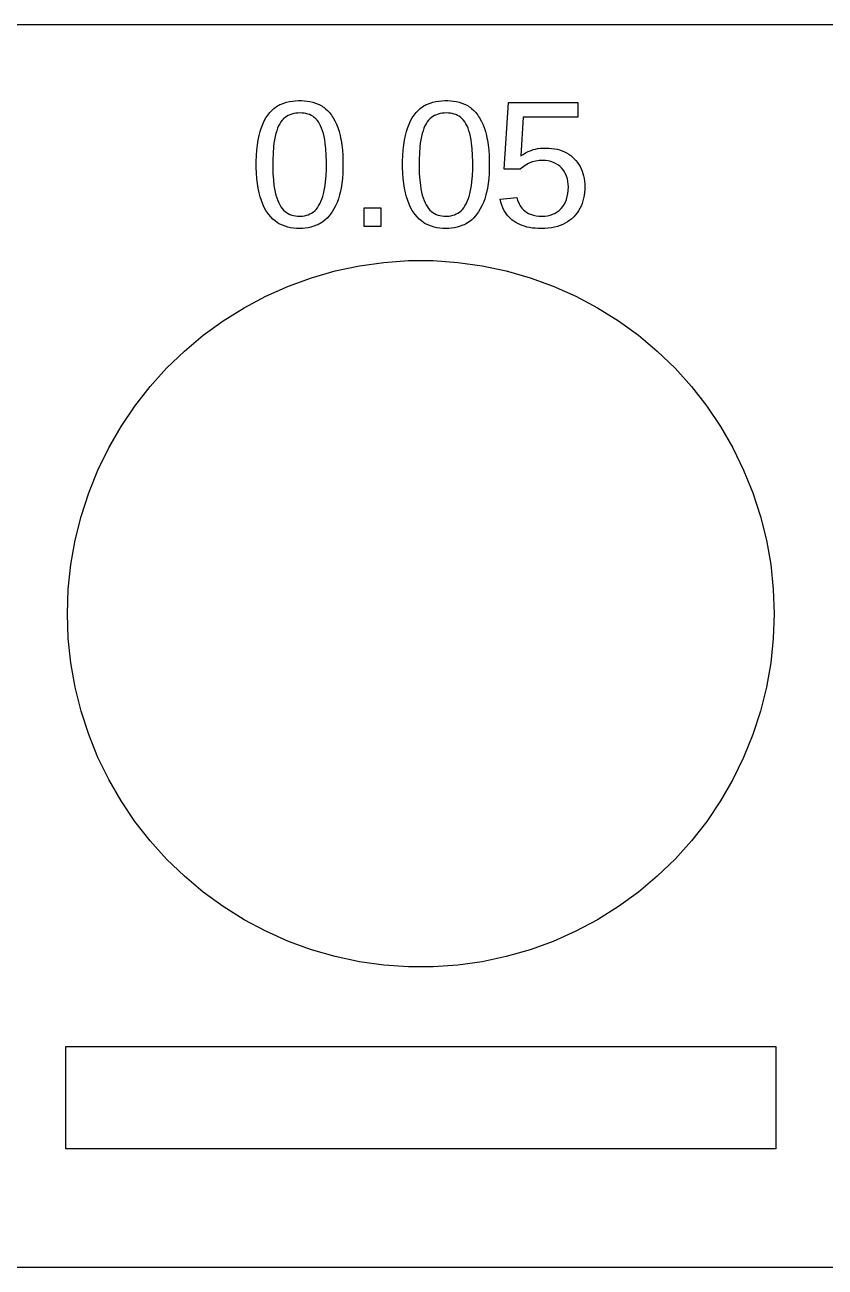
# Model space of a CAD drawing. Header units: metres. Extents: x -124 to 157, y -19 to 19.
# Drawn here: x -71.67 to -46.87, y -19.25 to 19.25 of the extents above; entities that cross this region are included whole.
import ezdxf

# ---------------------------------------------------------------- set-up
doc = ezdxf.new("R2010")
doc.units = ezdxf.units.M

msp = doc.modelspace()

# ---------------------------------------------------------------- linework, layer by layer
for p, q in [((156.76, 19.25), (-123.76, 19.25)), ((-64.0824, 16.53), (-64.0184, 16.5984)), ((-64.0184, 16.5984), (-63.985, 16.6298)), ((-63.985, 16.6298), (-63.9507, 16.6592)), ((-63.9507, 16.6592), (-63.9155, 16.6867)), ((-63.9155, 16.6867), (-63.8793, 16.7124)), ((-63.8793, 16.7124), (-63.8423, 16.7361)), ((-63.8423, 16.7361), (-63.8044, 16.7579)), ((-63.8044, 16.7579), (-63.7655, 16.7778)), ((-63.7655, 16.7778), (-63.7257, 16.7959)), ((-63.7257, 16.7959), (-63.6433, 16.8267)), ((-63.6433, 16.8267), (-63.5583, 16.8522)), ((-63.5583, 16.8522), (-63.4708, 16.8727)), ((-63.4708, 16.8727), (-63.381, 16.888)), ((-63.381, 16.888), (-63.2888, 16.8982)), ((-63.2888, 16.8982), (-63.1942, 16.9034)), ((-63.1942, 16.9034), (-63.1001, 16.9034)), ((-63.1001, 16.9034), (-63.0096, 16.8982)), ((-63.0096, 16.8982), (-62.9211, 16.888)), ((-62.9211, 16.888), (-62.8344, 16.8727)), ((-62.8344, 16.8727), (-62.7496, 16.8522)), ((-62.7496, 16.8522), (-62.6667, 16.8267)), ((-62.6667, 16.8267), (-62.5859, 16.7959)), ((-62.5859, 16.7959), (-62.5467, 16.7778)), ((-62.5467, 16.7778), (-62.5083, 16.7579)), ((-62.5083, 16.7579), (-62.4709, 16.7361)), ((-62.4709, 16.7361), (-62.4342, 16.7124)), ((-62.4342, 16.7124), (-62.3985, 16.6867)), ((-62.3985, 16.6867), (-62.3636, 16.6592)), ((-62.3636, 16.6592), (-62.2964, 16.5984)), ((-62.2964, 16.5984), (-62.2326, 16.53)), ((-59.5472, 16.53), (-59.4832, 16.5984)), ((-59.4832, 16.5984), (-59.4498, 16.6298)), ((-59.4498, 16.6298), (-59.4155, 16.6592)), ((-59.4155, 16.6592), (-59.3803, 16.6867)), ((-59.3803, 16.6867), (-59.3442, 16.7124)), ((-59.3442, 16.7124), (-59.3072, 16.7361)), ((-59.3072, 16.7361), (-59.2692, 16.7579)), ((-59.2692, 16.7579), (-59.2303, 16.7778)), ((-59.2303, 16.7778), (-59.1906, 16.7959)), ((-59.1906, 16.7959), (-59.1082, 16.8267)), ((-59.1082, 16.8267), (-59.0231, 16.8522)), ((-59.0231, 16.8522), (-58.9357, 16.8727)), ((-58.9357, 16.8727), (-58.8459, 16.888)), ((-58.8459, 16.888), (-58.7536, 16.8982)), ((-58.7536, 16.8982), (-58.659, 16.9034)), ((-58.659, 16.9034), (-58.5649, 16.9034)), ((-58.5649, 16.9034), (-58.4745, 16.8982)), ((-58.4745, 16.8982), (-58.3859, 16.888)), ((-58.3859, 16.888), (-58.2992, 16.8727)), ((-58.2992, 16.8727), (-58.2145, 16.8522)), ((-58.2145, 16.8522), (-58.1316, 16.8267)), ((-58.1316, 16.8267), (-58.0508, 16.7959)), ((-58.0508, 16.7959), (-58.0116, 16.7778)), ((-58.0116, 16.7778), (-57.9732, 16.7579)), ((-57.9732, 16.7579), (-57.9357, 16.7361)), ((-57.9357, 16.7361), (-57.8991, 16.7124)), ((-57.8991, 16.7124), (-57.8633, 16.6867)), ((-57.8633, 16.6867), (-57.8284, 16.6592)), ((-57.8284, 16.6592), (-57.7612, 16.5984)), ((-57.7612, 16.5984), (-57.6974, 16.53)), ((-56.8124, 14.773), (-56.6844, 16.84)), ((-56.6844, 16.84), (-54.5354, 16.84)), ((-54.5354, 16.84), (-54.5354, 16.392)), ((-64.3406, 16.0653), (-64.2976, 16.1754)), ((-64.2976, 16.1754), (-64.2503, 16.2769)), ((-64.2503, 16.2769), (-64.1986, 16.3698)), ((-64.1986, 16.3698), (-64.1711, 16.413)), ((-64.1711, 16.413), (-64.1426, 16.4541)), ((-64.1426, 16.4541), (-64.0824, 16.53)), ((-63.773, 16.181), (-63.8072, 16.1162)), ((-63.7356, 16.2393), (-63.773, 16.181)), ((-63.6955, 16.2918), (-63.7356, 16.2393)), ((-63.6527, 16.3382), (-63.6955, 16.2918)), ((-63.6072, 16.3788), (-63.6527, 16.3382)), ((-63.5589, 16.4134), (-63.6072, 16.3788)), ((-63.508, 16.442), (-63.5589, 16.4134)), ((-63.4543, 16.4658), (-63.508, 16.442)), ((-63.3979, 16.4853), (-63.4543, 16.4658)), ((-63.3387, 16.5005), (-63.3979, 16.4853)), ((-63.2769, 16.5113), (-63.3387, 16.5005)), ((-63.2123, 16.5178), (-63.2769, 16.5113)), ((-63.145, 16.52), (-63.2123, 16.5178)), ((-63.0811, 16.5179), (-63.145, 16.52)), ((-63.0196, 16.5116), (-63.0811, 16.5179)), ((-62.9605, 16.501), (-63.0196, 16.5116)), ((-62.9036, 16.4862), (-62.9605, 16.501)), ((-62.8492, 16.4672), (-62.9036, 16.4862)), ((-62.797, 16.444), (-62.8492, 16.4672)), ((-62.7473, 16.4157), (-62.797, 16.444)), ((-62.7002, 16.3813), (-62.7473, 16.4157)), ((-62.6557, 16.341), (-62.7002, 16.3813)), ((-62.6139, 16.2947), (-62.6557, 16.341)), ((-62.5746, 16.2423), (-62.6139, 16.2947)), ((-62.538, 16.184), (-62.5746, 16.2423)), ((-62.5041, 16.1192), (-62.538, 16.184)), ((-62.2326, 16.53), (-62.1723, 16.4541)), ((-62.1723, 16.4541), (-62.1438, 16.413)), ((-62.1438, 16.413), (-62.1163, 16.3698)), ((-62.1163, 16.3698), (-62.0645, 16.2769)), ((-62.0645, 16.2769), (-62.017, 16.1754)), ((-62.017, 16.1754), (-61.9738, 16.0653)), ((-59.8055, 16.0653), (-59.7625, 16.1754)), ((-59.7625, 16.1754), (-59.7151, 16.2769)), ((-59.7151, 16.2769), (-59.6635, 16.3698)), ((-59.6635, 16.3698), (-59.636, 16.413)), ((-59.636, 16.413), (-59.6075, 16.4541)), ((-59.6075, 16.4541), (-59.5472, 16.53)), ((-59.2378, 16.181), (-59.272, 16.1162)), ((-59.2005, 16.2393), (-59.2378, 16.181)), ((-59.1604, 16.2918), (-59.2005, 16.2393)), ((-59.1176, 16.3382), (-59.1604, 16.2918)), ((-59.0721, 16.3788), (-59.1176, 16.3382)), ((-59.0238, 16.4134), (-59.0721, 16.3788)), ((-58.9728, 16.442), (-59.0238, 16.4134)), ((-58.9191, 16.4658), (-58.9728, 16.442)), ((-58.8627, 16.4853), (-58.9191, 16.4658)), ((-58.8036, 16.5005), (-58.8627, 16.4853)), ((-58.7417, 16.5113), (-58.8036, 16.5005)), ((-58.6771, 16.5178), (-58.7417, 16.5113)), ((-58.6098, 16.52), (-58.6771, 16.5178)), ((-58.546, 16.5179), (-58.6098, 16.52)), ((-58.4845, 16.5116), (-58.546, 16.5179)), ((-58.4253, 16.501), (-58.4845, 16.5116)), ((-58.3685, 16.4862), (-58.4253, 16.501)), ((-58.314, 16.4672), (-58.3685, 16.4862)), ((-58.2618, 16.444), (-58.314, 16.4672)), ((-58.2121, 16.4157), (-58.2618, 16.444)), ((-58.1651, 16.3813), (-58.2121, 16.4157)), ((-58.1206, 16.341), (-58.1651, 16.3813)), ((-58.0787, 16.2947), (-58.1206, 16.341)), ((-58.0395, 16.2423), (-58.0787, 16.2947)), ((-58.0028, 16.184), (-58.0395, 16.2423)), ((-57.9689, 16.1192), (-58.0028, 16.184)), ((-57.6974, 16.53), (-57.6372, 16.4541)), ((-57.6372, 16.4541), (-57.6086, 16.413)), ((-57.6086, 16.413), (-57.5811, 16.3698)), ((-57.5811, 16.3698), (-57.5294, 16.2769)), ((-57.5294, 16.2769), (-57.4819, 16.1754)), ((-57.4819, 16.1754), (-57.4386, 16.0653)), ((-56.2274, 16.392), (-56.3004, 15.187)), ((-54.5354, 16.392), (-56.2274, 16.392)), ((-64.442, 15.6809), (-64.4134, 15.8191)), ((-64.4134, 15.8191), (-64.3793, 15.9466)), ((-64.3793, 15.9466), (-64.3406, 16.0653)), ((-63.9145, 15.7882), (-63.934, 15.689)), ((-63.8921, 15.8806), (-63.9145, 15.7882)), ((-63.8667, 15.966), (-63.8921, 15.8806)), ((-63.8384, 16.0445), (-63.8667, 15.966)), ((-63.8072, 16.1162), (-63.8384, 16.0445)), ((-62.4731, 16.0474), (-62.5041, 16.1192)), ((-62.445, 15.9688), (-62.4731, 16.0474)), ((-62.4198, 15.8831), (-62.445, 15.9688)), ((-62.3974, 15.7905), (-62.4198, 15.8831)), ((-62.378, 15.691), (-62.3974, 15.7905)), ((-61.9738, 16.0653), (-61.9348, 15.9466)), ((-61.9348, 15.9466), (-61.9002, 15.8191)), ((-61.9002, 15.8191), (-61.8849, 15.7514)), ((-59.9069, 15.6809), (-59.8783, 15.8191)), ((-59.8783, 15.8191), (-59.8441, 15.9466)), ((-59.8441, 15.9466), (-59.8055, 16.0653)), ((-59.3794, 15.7882), (-59.3988, 15.689)), ((-59.3569, 15.8806), (-59.3794, 15.7882)), ((-59.3316, 15.966), (-59.3569, 15.8806)), ((-59.3033, 16.0445), (-59.3316, 15.966)), ((-59.272, 16.1162), (-59.3033, 16.0445)), ((-57.9379, 16.0474), (-57.9689, 16.1192)), ((-57.9098, 15.9688), (-57.9379, 16.0474)), ((-57.8846, 15.8831), (-57.9098, 15.9688)), ((-57.8623, 15.7905), (-57.8846, 15.8831)), ((-57.8428, 15.691), (-57.8623, 15.7905)), ((-57.4386, 16.0653), (-57.3997, 15.9466)), ((-57.3997, 15.9466), (-57.3651, 15.8191)), ((-57.3651, 15.8191), (-57.3497, 15.7514)), ((-64.4821, 15.3708), (-64.4649, 15.5314)), ((-64.4649, 15.5314), (-64.442, 15.6809)), ((-63.964, 15.4666), (-63.9786, 15.2773)), ((-63.9505, 15.582), (-63.964, 15.4666)), ((-63.934, 15.689), (-63.9505, 15.582)), ((-62.3615, 15.584), (-62.378, 15.691)), ((-62.3423, 15.4072), (-62.3615, 15.584)), ((-62.33, 15.211), (-62.3423, 15.4072)), ((-61.8849, 15.7514), (-61.871, 15.6809)), ((-61.871, 15.6809), (-61.8477, 15.5314)), ((-61.8477, 15.5314), (-61.8302, 15.3708)), ((-59.9469, 15.3708), (-59.9298, 15.5314)), ((-59.9298, 15.5314), (-59.9069, 15.6809)), ((-59.4288, 15.4666), (-59.4435, 15.2773)), ((-59.4153, 15.582), (-59.4288, 15.4666)), ((-59.3988, 15.689), (-59.4153, 15.582)), ((-57.8263, 15.584), (-57.8428, 15.691)), ((-57.8072, 15.4072), (-57.8263, 15.584)), ((-57.7948, 15.211), (-57.8072, 15.4072)), ((-57.3497, 15.7514), (-57.3359, 15.6809)), ((-57.3359, 15.6809), (-57.3126, 15.5314)), ((-57.3126, 15.5314), (-57.2951, 15.3708)), ((-55.9155, 15.382), (-55.8455, 15.4)), ((-55.8455, 15.4), (-55.7717, 15.414)), ((-55.7717, 15.414), (-55.6939, 15.424)), ((-55.6939, 15.424), (-55.6121, 15.43)), ((-55.6121, 15.43), (-55.5264, 15.432)), ((-55.5264, 15.432), (-55.435, 15.4296)), ((-55.435, 15.4296), (-55.3466, 15.4223)), ((-55.3466, 15.4223), (-55.2614, 15.4102)), ((-55.2614, 15.4102), (-55.1793, 15.3933)), ((-64.4993, 15.0158), (-64.4935, 15.1989)), ((-64.4993, 14.8282), (-64.4993, 15.0158)), ((-64.4935, 15.1989), (-64.4821, 15.3708)), ((-63.9865, 15.0687), (-63.9876, 14.8453)), ((-63.9786, 15.2773), (-63.9865, 15.0687)), ((-62.3244, 14.9952), (-62.33, 15.211)), ((-61.8302, 15.3708), (-61.8185, 15.1989)), ((-61.8185, 15.1989), (-61.8127, 15.0158)), ((-61.8127, 15.0158), (-61.8127, 14.8286)), ((-59.9641, 15.0158), (-59.9584, 15.1989)), ((-59.9641, 14.8282), (-59.9641, 15.0158)), ((-59.9584, 15.1989), (-59.9469, 15.3708)), ((-59.4513, 15.0687), (-59.4524, 14.8453)), ((-59.4435, 15.2773), (-59.4513, 15.0687)), ((-57.7892, 14.9952), (-57.7948, 15.211)), ((-57.2951, 15.3708), (-57.2834, 15.1989)), ((-57.2834, 15.1989), (-57.2776, 15.0158)), ((-57.2776, 15.0158), (-57.2776, 14.8286)), ((-56.3004, 15.187), (-56.2325, 15.2357)), ((-56.2325, 15.2357), (-56.1567, 15.2807)), ((-56.1567, 15.2807), (-56.073, 15.3222)), ((-56.073, 15.3222), (-55.9814, 15.36)), ((-55.9814, 15.36), (-55.9155, 15.382)), ((-55.8336, 15.0295), (-55.9469, 15)), ((-55.7276, 15.0442), (-55.8336, 15.0295)), ((-55.6324, 15.048), (-55.7276, 15.0442)), ((-55.54, 15.0442), (-55.6324, 15.048)), ((-55.4527, 15.0327), (-55.54, 15.0442)), ((-55.3705, 15.0137), (-55.4527, 15.0327)), ((-55.1793, 15.3933), (-55.1003, 15.3716)), ((-55.1003, 15.3716), (-55.0244, 15.345)), ((-55.0244, 15.345), (-54.9516, 15.314)), ((-54.9516, 15.314), (-54.8825, 15.279)), ((-54.8825, 15.279), (-54.8172, 15.24)), ((-54.8172, 15.24), (-54.7555, 15.197)), ((-54.7555, 15.197), (-54.6976, 15.15)), ((-54.6976, 15.15), (-54.6434, 15.099)), ((-54.6434, 15.099), (-54.5931, 15.0443)), ((-54.5931, 15.0443), (-54.5468, 14.9862)), ((-64.4935, 14.6522), (-64.4993, 14.8282)), ((-64.4821, 14.4861), (-64.4935, 14.6522)), ((-63.9876, 14.8453), (-63.9819, 14.636)), ((-63.9819, 14.636), (-63.9693, 14.4443)), ((-62.3342, 14.5701), (-62.3256, 14.7736)), ((-62.3256, 14.7736), (-62.3244, 14.9952)), ((-61.8186, 14.6531), (-61.8304, 14.4874)), ((-61.8127, 14.8286), (-61.8186, 14.6531)), ((-59.9584, 14.6522), (-59.9641, 14.8282)), ((-59.9469, 14.4861), (-59.9584, 14.6522)), ((-59.4524, 14.8453), (-59.4467, 14.636)), ((-59.4467, 14.636), (-59.4341, 14.4443)), ((-57.7991, 14.5701), (-57.7905, 14.7736)), ((-57.7905, 14.7736), (-57.7892, 14.9952)), ((-57.2835, 14.6531), (-57.2952, 14.4874)), ((-57.2776, 14.8286), (-57.2835, 14.6531)), ((-56.3224, 14.773), (-56.8124, 14.773)), ((-56.1686, 14.8936), (-56.3224, 14.773)), ((-56.0647, 14.953), (-56.1686, 14.8936)), ((-55.9469, 15), (-56.0647, 14.953)), ((-55.2934, 14.987), (-55.3705, 15.0137)), ((-55.2219, 14.9535), (-55.2934, 14.987)), ((-55.1562, 14.914), (-55.2219, 14.9535)), ((-55.0964, 14.8685), (-55.1562, 14.914)), ((-55.0424, 14.817), (-55.0964, 14.8685)), ((-54.9939, 14.7599), (-55.0424, 14.817)), ((-54.9514, 14.6975), (-54.9939, 14.7599)), ((-54.9149, 14.6299), (-54.9514, 14.6975)), ((-54.5468, 14.9862), (-54.5044, 14.9247)), ((-54.5044, 14.9247), (-54.4661, 14.8599)), ((-54.4661, 14.8599), (-54.4318, 14.7916)), ((-54.4318, 14.7916), (-54.4014, 14.72)), ((-54.4014, 14.72), (-54.3755, 14.6455)), ((-54.3755, 14.6455), (-54.3542, 14.5685)), ((-64.4649, 14.3299), (-64.4821, 14.4861)), ((-64.442, 14.1837), (-64.4649, 14.3299)), ((-63.9693, 14.4443), (-63.9498, 14.2702)), ((-63.9498, 14.2702), (-63.933, 14.164)), ((-62.393, 14.1137), (-62.3649, 14.2702)), ((-62.3649, 14.2702), (-62.3502, 14.3843)), ((-62.3502, 14.3843), (-62.3342, 14.5701)), ((-61.8481, 14.3316), (-61.8716, 14.1856)), ((-61.8304, 14.4874), (-61.8481, 14.3316)), ((-59.9298, 14.3299), (-59.9469, 14.4861)), ((-59.9069, 14.1837), (-59.9298, 14.3299)), ((-59.4341, 14.4443), (-59.4146, 14.2702)), ((-59.4146, 14.2702), (-59.3978, 14.164)), ((-57.8578, 14.1137), (-57.8298, 14.2702)), ((-57.8298, 14.2702), (-57.8151, 14.3843)), ((-57.8151, 14.3843), (-57.7991, 14.5701)), ((-57.3129, 14.3316), (-57.3365, 14.1856)), ((-57.2952, 14.4874), (-57.3129, 14.3316)), ((-54.8844, 14.557), (-54.9149, 14.6299)), ((-54.8599, 14.4801), (-54.8844, 14.557)), ((-54.8424, 14.3995), (-54.8599, 14.4801)), ((-54.8319, 14.3151), (-54.8424, 14.3995)), ((-54.8284, 14.227), (-54.8319, 14.3151)), ((-54.3542, 14.5685), (-54.3377, 14.4892)), ((-54.3377, 14.4892), (-54.3259, 14.4075)), ((-54.3259, 14.4075), (-54.3188, 14.3235)), ((-54.3188, 14.3235), (-54.3164, 14.237)), ((-64.4134, 14.0474), (-64.442, 14.1837)), ((-64.3793, 13.9208), (-64.4134, 14.0474)), ((-64.3407, 13.8026), (-64.3793, 13.9208)), ((-63.933, 14.164), (-63.9129, 14.065)), ((-63.9129, 14.065), (-63.89, 13.9727)), ((-63.89, 13.9727), (-63.8642, 13.887)), ((-63.8642, 13.887), (-63.8356, 13.808)), ((-62.4673, 13.8467), (-62.4398, 13.929)), ((-62.4398, 13.929), (-62.415, 14.018)), ((-62.415, 14.018), (-62.393, 14.1137)), ((-61.9551, 13.8627), (-61.9966, 13.7484)), ((-61.918, 13.985), (-61.9551, 13.8627)), ((-61.901, 14.0494), (-61.918, 13.985)), ((-61.8716, 14.1856), (-61.901, 14.0494)), ((-59.8783, 14.0474), (-59.9069, 14.1837)), ((-59.8441, 13.9208), (-59.8783, 14.0474)), ((-59.8055, 13.8026), (-59.8441, 13.9208)), ((-59.3978, 14.164), (-59.3777, 14.065)), ((-59.3777, 14.065), (-59.3548, 13.9727)), ((-59.3548, 13.9727), (-59.3291, 13.887)), ((-59.3291, 13.887), (-59.3005, 13.808)), ((-57.9322, 13.8467), (-57.9047, 13.929)), ((-57.9047, 13.929), (-57.8799, 14.018)), ((-57.8799, 14.018), (-57.8578, 14.1137)), ((-57.42, 13.8627), (-57.4615, 13.7484)), ((-57.3828, 13.985), (-57.42, 13.8627)), ((-57.3659, 14.0494), (-57.3828, 13.985)), ((-57.3365, 14.1856), (-57.3659, 14.0494)), ((-56.9404, 13.847), (-56.4284, 13.904)), ((-56.4284, 13.904), (-56.4001, 13.8119)), ((-54.8874, 13.839), (-54.8616, 13.9266)), ((-54.8616, 13.9266), (-54.8432, 14.0205)), ((-54.8432, 14.0205), (-54.8321, 14.1206)), ((-54.8321, 14.1206), (-54.8284, 14.227)), ((-54.3551, 13.8748), (-54.3768, 13.791)), ((-54.3382, 13.9612), (-54.3551, 13.8748)), ((-54.3261, 14.0504), (-54.3382, 13.9612)), ((-54.3188, 14.1423), (-54.3261, 14.0504)), ((-54.3164, 14.237), (-54.3188, 14.1423)), ((-64.2978, 13.6925), (-64.3407, 13.8026)), ((-64.2506, 13.5905), (-64.2978, 13.6925)), ((-64.1992, 13.4966), (-64.2506, 13.5905)), ((-64.1718, 13.4527), (-64.1992, 13.4966)), ((-63.8356, 13.808), (-63.8042, 13.7357)), ((-63.8042, 13.7357), (-63.77, 13.67)), ((-63.77, 13.67), (-63.733, 13.6106)), ((-63.733, 13.6106), (-63.6934, 13.557)), ((-63.6934, 13.557), (-63.6512, 13.5092)), ((-63.6512, 13.5092), (-63.6064, 13.4673)), ((-62.7355, 13.4485), (-62.6891, 13.4875)), ((-62.6891, 13.4875), (-62.6455, 13.5324)), ((-62.6455, 13.5324), (-62.6045, 13.5831)), ((-62.6045, 13.5831), (-62.5661, 13.6396)), ((-62.5661, 13.6396), (-62.5305, 13.702)), ((-62.5305, 13.702), (-62.4975, 13.771)), ((-62.4975, 13.771), (-62.4673, 13.8467)), ((-62.0927, 13.5441), (-62.1471, 13.454)), ((-62.0425, 13.6422), (-62.0927, 13.5441)), ((-61.9966, 13.7484), (-62.0425, 13.6422)), ((-61.1556, 13), (-61.1556, 13.576)), ((-61.1556, 13.576), (-60.6436, 13.576)), ((-60.6436, 13.576), (-60.6436, 13)), ((-59.7626, 13.6925), (-59.8055, 13.8026)), ((-59.7155, 13.5905), (-59.7626, 13.6925)), ((-59.664, 13.4966), (-59.7155, 13.5905)), ((-59.6367, 13.4527), (-59.664, 13.4966)), ((-59.3005, 13.808), (-59.2691, 13.7357)), ((-59.2691, 13.7357), (-59.2348, 13.67)), ((-59.2348, 13.67), (-59.1979, 13.6106)), ((-59.1979, 13.6106), (-59.1583, 13.557)), ((-59.1583, 13.557), (-59.1161, 13.5092)), ((-59.1161, 13.5092), (-59.0713, 13.4673)), ((-58.2003, 13.4485), (-58.154, 13.4875)), ((-58.154, 13.4875), (-58.1103, 13.5324)), ((-58.1103, 13.5324), (-58.0693, 13.5831)), ((-58.0693, 13.5831), (-58.031, 13.6396)), ((-58.031, 13.6396), (-57.9953, 13.702)), ((-57.9953, 13.702), (-57.9624, 13.771)), ((-57.9624, 13.771), (-57.9322, 13.8467)), ((-57.5575, 13.5441), (-57.612, 13.454)), ((-57.5073, 13.6422), (-57.5575, 13.5441)), ((-57.4615, 13.7484), (-57.5073, 13.6422)), ((-56.9182, 13.7535), (-56.9404, 13.847)), ((-56.8894, 13.663), (-56.9182, 13.7535)), ((-56.8542, 13.5755), (-56.8894, 13.663)), ((-56.8124, 13.491), (-56.8542, 13.5755)), ((-56.7803, 13.4368), (-56.8124, 13.491)), ((-56.4001, 13.8119), (-56.3551, 13.7045)), ((-56.3551, 13.7045), (-56.3171, 13.6363)), ((-56.3171, 13.6363), (-56.2708, 13.5728)), ((-56.2708, 13.5728), (-56.2163, 13.514)), ((-56.2163, 13.514), (-56.1696, 13.4736)), ((-55.1717, 13.453), (-55.1097, 13.5005)), ((-55.1097, 13.5005), (-55.0534, 13.555)), ((-55.0534, 13.555), (-55.0025, 13.6162)), ((-55.0025, 13.6162), (-54.9579, 13.684)), ((-54.9579, 13.684), (-54.9196, 13.7582)), ((-54.9196, 13.7582), (-54.8874, 13.839)), ((-54.5104, 13.4875), (-54.5554, 13.4207)), ((-54.4701, 13.558), (-54.5104, 13.4875)), ((-54.4344, 13.6322), (-54.4701, 13.558)), ((-54.4034, 13.71), (-54.4344, 13.6322)), ((-54.3768, 13.791), (-54.4034, 13.71)), ((-64.1434, 13.4108), (-64.1718, 13.4527)), ((-64.114, 13.371), (-64.1434, 13.4108)), ((-64.0522, 13.2973), (-64.114, 13.371)), ((-63.9869, 13.2308), (-64.0522, 13.2973)), ((-63.918, 13.1715), (-63.9869, 13.2308)), ((-63.8455, 13.1194), (-63.918, 13.1715)), ((-63.808, 13.0961), (-63.8455, 13.1194)), ((-63.7695, 13.0746), (-63.808, 13.0961)), ((-63.6064, 13.4673), (-63.559, 13.4312)), ((-63.559, 13.4312), (-63.509, 13.401)), ((-63.509, 13.401), (-63.4561, 13.3762)), ((-63.4561, 13.3762), (-63.4009, 13.356)), ((-63.4009, 13.356), (-63.3432, 13.3402)), ((-63.3432, 13.3402), (-63.2832, 13.329)), ((-63.2832, 13.329), (-63.2208, 13.3222)), ((-63.2208, 13.3222), (-63.156, 13.32)), ((-63.156, 13.32), (-63.1242, 13.3206)), ((-63.1242, 13.3206), (-63.0623, 13.3251)), ((-63.0623, 13.3251), (-63.0026, 13.3341)), ((-63.0026, 13.3341), (-62.9449, 13.3475)), ((-62.9449, 13.3475), (-62.8894, 13.3656)), ((-62.8894, 13.3656), (-62.8359, 13.3881)), ((-62.8359, 13.3881), (-62.7845, 13.4154)), ((-62.7845, 13.4154), (-62.7355, 13.4485)), ((-62.5165, 13.0962), (-62.5554, 13.0746)), ((-62.4413, 13.1447), (-62.5165, 13.0962)), ((-62.3696, 13.2006), (-62.4413, 13.1447)), ((-62.3015, 13.2637), (-62.3696, 13.2006)), ((-62.2369, 13.3341), (-62.3015, 13.2637)), ((-62.206, 13.372), (-62.2369, 13.3341)), ((-62.176, 13.412), (-62.206, 13.372)), ((-62.1471, 13.454), (-62.176, 13.412)), ((-59.6083, 13.4108), (-59.6367, 13.4527)), ((-59.5788, 13.371), (-59.6083, 13.4108)), ((-59.517, 13.2973), (-59.5788, 13.371)), ((-59.4517, 13.2308), (-59.517, 13.2973)), ((-59.3828, 13.1715), (-59.4517, 13.2308)), ((-59.3104, 13.1194), (-59.3828, 13.1715)), ((-59.2728, 13.0961), (-59.3104, 13.1194)), ((-59.2344, 13.0746), (-59.2728, 13.0961)), ((-59.0713, 13.4673), (-59.0239, 13.4312)), ((-59.0239, 13.4312), (-58.9738, 13.401)), ((-58.9738, 13.401), (-58.921, 13.3762)), ((-58.921, 13.3762), (-58.8657, 13.356)), ((-58.8657, 13.356), (-58.8081, 13.3402)), ((-58.8081, 13.3402), (-58.7481, 13.329)), ((-58.7481, 13.329), (-58.6856, 13.3222)), ((-58.6856, 13.3222), (-58.6208, 13.32)), ((-58.6208, 13.32), (-58.5891, 13.3206)), ((-58.5891, 13.3206), (-58.5272, 13.3251)), ((-58.5272, 13.3251), (-58.4674, 13.3341)), ((-58.4674, 13.3341), (-58.4098, 13.3475)), ((-58.4098, 13.3475), (-58.3542, 13.3656)), ((-58.3542, 13.3656), (-58.3008, 13.3881)), ((-58.3008, 13.3881), (-58.2493, 13.4154)), ((-58.2493, 13.4154), (-58.2003, 13.4485)), ((-57.9813, 13.0962), (-58.0203, 13.0746)), ((-57.9061, 13.1447), (-57.9813, 13.0962)), ((-57.8344, 13.2006), (-57.9061, 13.1447)), ((-57.7663, 13.2637), (-57.8344, 13.2006)), ((-57.7018, 13.3341), (-57.7663, 13.2637)), ((-57.6708, 13.372), (-57.7018, 13.3341)), ((-57.6409, 13.412), (-57.6708, 13.372)), ((-57.612, 13.454), (-57.6409, 13.412)), ((-56.7448, 13.385), (-56.7803, 13.4368)), ((-56.7057, 13.3355), (-56.7448, 13.385)), ((-56.6631, 13.2883), (-56.7057, 13.3355)), ((-56.617, 13.2435), (-56.6631, 13.2883)), ((-56.5674, 13.201), (-56.617, 13.2435)), ((-56.5142, 13.1611), (-56.5674, 13.201)), ((-56.4571, 13.1242), (-56.5142, 13.1611)), ((-56.3962, 13.0902), (-56.4571, 13.1242)), ((-56.3314, 13.0592), (-56.3962, 13.0902)), ((-56.1696, 13.4736), (-56.1175, 13.4374)), ((-56.1175, 13.4374), (-56.0601, 13.4053)), ((-56.0601, 13.4053), (-55.9754, 13.369)), ((-55.9754, 13.369), (-55.9048, 13.3475)), ((-55.9048, 13.3475), (-55.8269, 13.3322)), ((-55.8269, 13.3322), (-55.7418, 13.3231)), ((-55.7418, 13.3231), (-55.6494, 13.32)), ((-55.6494, 13.32), (-55.5586, 13.3237)), ((-55.5586, 13.3237), (-55.4722, 13.3347)), ((-55.4722, 13.3347), (-55.3901, 13.3532)), ((-55.3901, 13.3532), (-55.3124, 13.379)), ((-55.3124, 13.379), (-55.2392, 13.4125)), ((-55.2392, 13.4125), (-55.1717, 13.453)), ((-54.923, 13.1029), (-55.0004, 13.0648)), ((-54.8502, 13.1452), (-54.923, 13.1029)), ((-54.782, 13.1919), (-54.8502, 13.1452)), ((-54.7184, 13.2428), (-54.782, 13.1919)), ((-54.6594, 13.298), (-54.7184, 13.2428)), ((-54.6051, 13.3575), (-54.6594, 13.298)), ((-54.5554, 13.4207), (-54.6051, 13.3575)), ((-63.69, 13.037), (-63.7695, 13.0746)), ((-63.6076, 13.0061), (-63.69, 13.037)), ((-63.523, 12.9809), (-63.6076, 13.0061)), ((-63.4362, 12.9613), (-63.523, 12.9809)), ((-63.3473, 12.9472), (-63.4362, 12.9613)), ((-63.2562, 12.9388), (-63.3473, 12.9472)), ((-63.163, 12.936), (-63.2562, 12.9388)), ((-63.0706, 12.9388), (-63.163, 12.936)), ((-62.98, 12.9472), (-63.0706, 12.9388)), ((-62.8912, 12.9613), (-62.98, 12.9472)), ((-62.8043, 12.9809), (-62.8912, 12.9613)), ((-62.7192, 13.0061), (-62.8043, 12.9809)), ((-62.636, 13.037), (-62.7192, 13.0061)), ((-62.5953, 13.0549), (-62.636, 13.037)), ((-62.5554, 13.0746), (-62.5953, 13.0549)), ((-60.6436, 13), (-61.1556, 13)), ((-59.1548, 13.037), (-59.2344, 13.0746)), ((-59.0724, 13.0061), (-59.1548, 13.037)), ((-58.9878, 12.9809), (-59.0724, 13.0061)), ((-58.9011, 12.9613), (-58.9878, 12.9809)), ((-58.8122, 12.9472), (-58.9011, 12.9613)), ((-58.7211, 12.9388), (-58.8122, 12.9472)), ((-58.6278, 12.936), (-58.7211, 12.9388)), ((-58.5354, 12.9388), (-58.6278, 12.936)), ((-58.4448, 12.9472), (-58.5354, 12.9388)), ((-58.3561, 12.9613), (-58.4448, 12.9472)), ((-58.2692, 12.9809), (-58.3561, 12.9613)), ((-58.1841, 13.0061), (-58.2692, 12.9809)), ((-58.1008, 13.037), (-58.1841, 13.0061)), ((-58.0601, 13.0549), (-58.1008, 13.037)), ((-58.0203, 13.0746), (-58.0601, 13.0549)), ((-56.2628, 13.0311), (-56.3314, 13.0592)), ((-56.1904, 13.006), (-56.2628, 13.0311)), ((-56.114, 12.9846), (-56.1904, 13.006)), ((-56.0332, 12.9671), (-56.114, 12.9846)), ((-55.9482, 12.9535), (-56.0332, 12.9671)), ((-55.8589, 12.9438), (-55.9482, 12.9535)), ((-55.7653, 12.938), (-55.8589, 12.9438)), ((-55.6674, 12.936), (-55.7653, 12.938)), ((-55.5589, 12.9386), (-55.6674, 12.936)), ((-55.4549, 12.9466), (-55.5589, 12.9386)), ((-55.3552, 12.9598), (-55.4549, 12.9466)), ((-55.2599, 12.9782), (-55.3552, 12.9598)), ((-55.1689, 13.002), (-55.2599, 12.9782)), ((-55.0824, 13.031), (-55.1689, 13.002)), ((-55.0004, 13.0648), (-55.0824, 13.031)), ((-60.5446, 11.89), (-59.7821, 11.9433)), ((-59.7821, 11.9433), (-59.0179, 11.9433)), ((-59.0179, 11.9433), (-58.2554, 11.89)), ((-62.7837, 11.4141), (-62.049, 11.6247)), ((-62.049, 11.6247), (-61.3014, 11.7836)), ((-61.3014, 11.7836), (-60.5446, 11.89)), ((-58.2554, 11.89), (-57.4986, 11.7836)), ((-57.4986, 11.7836), (-56.751, 11.6247)), ((-56.751, 11.6247), (-56.0163, 11.4141)), ((-63.5019, 11.1526), (-62.7837, 11.4141)), ((-56.0163, 11.4141), (-55.2981, 11.1526)), ((-64.875, 10.483), (-64.2001, 10.8418)), ((-64.2001, 10.8418), (-63.5019, 11.1526)), ((-55.2981, 11.1526), (-54.5998, 10.8418)), ((-54.5998, 10.8418), (-53.925, 10.483)), ((-65.5231, 10.078), (-64.875, 10.483)), ((-53.925, 10.483), (-53.2768, 10.078)), ((-66.1415, 9.62871), (-65.5231, 10.078)), ((-53.2768, 10.078), (-52.6585, 9.62871)), ((-66.727, 9.13742), (-66.1415, 9.62871)), ((-52.6585, 9.62871), (-52.073, 9.13742)), ((-67.2768, 8.60651), (-66.727, 9.13742)), ((-52.073, 9.13742), (-51.5232, 8.60651)), ((-67.7882, 8.03851), (-67.2768, 8.60651)), ((-51.5232, 8.60651), (-51.0118, 8.03851)), ((-68.2587, 7.43623), (-67.7882, 8.03851)), ((-51.0118, 8.03851), (-50.5413, 7.43623)), ((-68.6861, 6.80261), (-68.2587, 7.43623)), ((-50.5413, 7.43623), (-50.1139, 6.80261)), ((-69.0683, 6.1407), (-68.6861, 6.80261)), ((-50.1139, 6.80261), (-49.7317, 6.1407)), ((-69.4033, 5.45377), (-69.0683, 6.1407)), ((-49.7317, 6.1407), (-49.3967, 5.45377)), ((-69.6896, 4.74512), (-69.4033, 5.45377)), ((-49.3967, 5.45377), (-49.1104, 4.74512)), ((-69.9258, 4.01822), (-69.6896, 4.74512)), ((-49.1104, 4.74512), (-48.8742, 4.01822)), ((-70.1107, 3.27663), (-69.9258, 4.01822)), ((-48.8742, 4.01822), (-48.6893, 3.27663)), ((-70.2434, 2.52394), (-70.1107, 3.27663)), ((-48.6893, 3.27663), (-48.5566, 2.52394)), ((-70.3233, 1.76382), (-70.2434, 2.52394)), ((-48.5566, 2.52394), (-48.4767, 1.76382)), ((-70.35, 1), (-70.3233, 1.76382)), ((-48.4767, 1.76382), (-48.45, 1)), ((-70.3233, 0.23616), (-70.35, 1)), ((-48.45, 1), (-48.4767, 0.23616)), ((-70.2434, -0.52394), (-70.3233, 0.23616)), ((-48.4767, 0.23616), (-48.5566, -0.52394)), ((-70.1107, -1.27663), (-70.2434, -0.52394)), ((-48.5566, -0.52394), (-48.6893, -1.27663)), ((-69.9258, -2.01822), (-70.1107, -1.27663)), ((-48.6893, -1.27663), (-48.8742, -2.01822)), ((-69.6896, -2.74512), (-69.9258, -2.01822)), ((-48.8742, -2.01822), (-49.1104, -2.74512)), ((-69.4033, -3.45377), (-69.6896, -2.74512)), ((-49.1104, -2.74512), (-49.3967, -3.45377)), ((-69.0683, -4.1407), (-69.4033, -3.45377)), ((-49.3967, -3.45377), (-49.7317, -4.1407)), ((-68.6861, -4.80261), (-69.0683, -4.1407)), ((-49.7317, -4.1407), (-50.1139, -4.80261)), ((-68.2587, -5.43623), (-68.6861, -4.80261)), ((-50.1139, -4.80261), (-50.5413, -5.43623)), ((-67.7882, -6.03851), (-68.2587, -5.43623)), ((-50.5413, -5.43623), (-51.0118, -6.03851)), ((-67.2768, -6.60651), (-67.7882, -6.03851)), ((-51.0118, -6.03851), (-51.5232, -6.60651)), ((-66.727, -7.13742), (-67.2768, -6.60651)), ((-51.5232, -6.60651), (-52.073, -7.13742)), ((-66.1415, -7.62871), (-66.727, -7.13742)), ((-52.073, -7.13742), (-52.6585, -7.62871)), ((-65.5231, -8.07796), (-66.1415, -7.62871)), ((-52.6585, -7.62871), (-53.2768, -8.07796)), ((-64.875, -8.48297), (-65.5231, -8.07796)), ((-53.2768, -8.07796), (-53.925, -8.48297)), ((-64.2001, -8.84178), (-64.875, -8.48297)), ((-63.5019, -9.15265), (-64.2001, -8.84178)), ((-54.5998, -8.84178), (-55.2981, -9.15265)), ((-53.925, -8.48297), (-54.5998, -8.84178)), ((-62.7837, -9.41406), (-63.5019, -9.15265)), ((-55.2981, -9.15265), (-56.0163, -9.41406)), ((-62.049, -9.62473), (-62.7837, -9.41406)), ((-61.3014, -9.78363), (-62.049, -9.62473)), ((-56.751, -9.62473), (-57.4986, -9.78363)), ((-56.0163, -9.41406), (-56.751, -9.62473)), ((-60.5446, -9.89001), (-61.3014, -9.78363)), ((-59.7821, -9.94333), (-60.5446, -9.89001)), ((-59.0179, -9.94333), (-59.7821, -9.94333)), ((-58.2554, -9.89001), (-59.0179, -9.94333)), ((-57.4986, -9.78363), (-58.2554, -9.89001)), ((-70.4, -15.5875), (-70.4, -12.4125)), ((-70.4, -12.4125), (-48.4, -12.4125)), ((-48.4, -12.4125), (-48.4, -15.5875)), ((-48.4, -15.5875), (-70.4, -15.5875)), ((-123.76, -19.25), (156.76, -19.25))]:
    msp.add_line(p, q)

doc.saveas('drawing.dxf')
